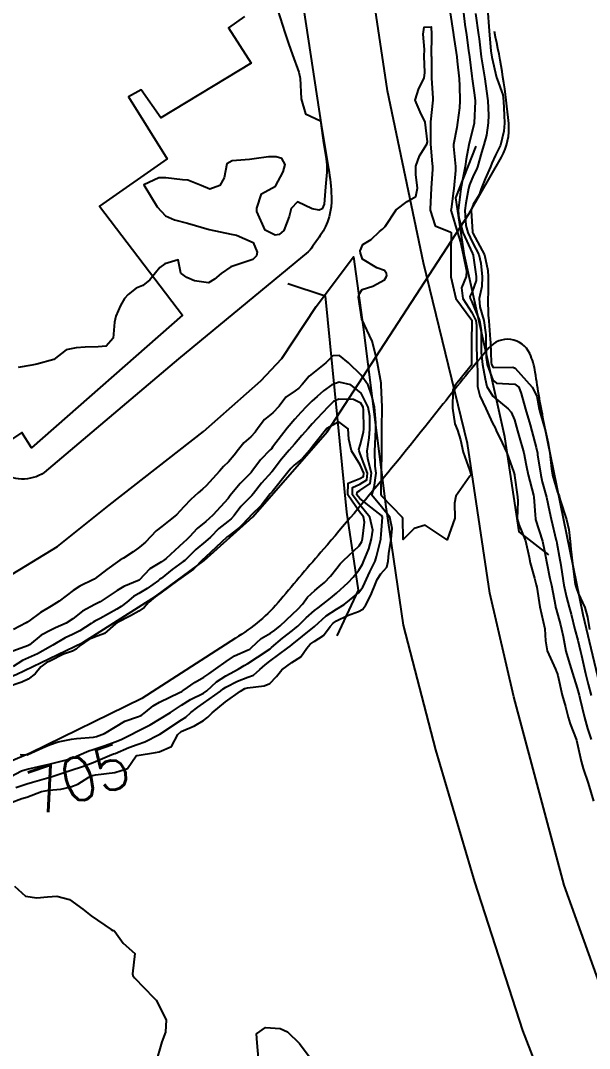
# Model space of a CAD drawing. Header units: metres. Extents: x 298520 to 308411, y 7433745 to 7450750.
# Drawn here: x 307782.6 to 307834.4, y 7434350.4 to 7434444 of the extents above; entities that cross this region are included whole.
import ezdxf
from ezdxf.enums import TextEntityAlignment as Align

# ---------------------------------------------------------------- set-up
doc = ezdxf.new("R2010")
doc.units = ezdxf.units.M
doc.header["$LTSCALE"] = 10
for name, color, linetype in [('Cotas', 45, 'Continuous'), ('Curvas de Nivel 1m', 11, 'Continuous'), ('Curvas de Nivel 5m', 15, 'Continuous'), ('Edificações', 30, 'Continuous'), ('Hidrografia', 140, 'Continuous'), ('Pontes e viadutos', 190, 'Continuous'), ('Vias Primárias', 230, 'Continuous')]:
    doc.layers.add(name, color=color, linetype=linetype)
doc.styles.add('Style-STANDARD', font='STANDARD.shx')

msp = doc.modelspace()

# ---------------------------------------------------------------- linework, layer by layer
at = {"layer": 'Curvas de Nivel 1m', "flags": 128}
for points, elevation in [([(307806.013, 7434444.9), (307806.652, 7434442.89), (307806.973, 7434441.885), (307807.343, 7434440.879), (307807.939, 7434439.286), (307808.032, 7434438.869), (307808.049, 7434438.751), (307808.152, 7434436.868), (307808.525, 7434435.489), (307809.893, 7434434.85), (307810.179, 7434432.845), (307810.412, 7434431.405), (307810.475, 7434430.841), (307810.486, 7434430.187), (307810.372, 7434428.842), (307810.227, 7434427.274), (307810.04, 7434426.846), (307809.792, 7434426.735), (307809.133, 7434426.857), (307807.799, 7434427.471), (307807.216, 7434426.879), (307807.039, 7434426.135), (307806.549, 7434424.888), (307806.145, 7434424.516), (307805.766, 7434424.45), (307804.854, 7434424.909), (307804.106, 7434426.601), (307804.091, 7434426.917), (307804.517, 7434428.202), (307805.813, 7434428.9), (307806.499, 7434430.224), (307806.675, 7434430.888), (307806.383, 7434431.427), (307805.85, 7434431.566), (307805.181, 7434431.575), (307803.848, 7434431.41), (307803.422, 7434431.35), (307801.846, 7434431.202), (307801.384, 7434430.947), (307801.119, 7434429.655), (307800.742, 7434428.956), (307799.81, 7434428.637), (307799.036, 7434428.978), (307797.82, 7434429.451), (307797.322, 7434429.496), (307795.822, 7434429.656), (307795.178, 7434429.671), (307793.813, 7434429.04), (307795.019, 7434427.028), (307795.785, 7434426.198), (307796.615, 7434425.841), (307797.778, 7434425.527), (307799.773, 7434424.97), (307801.767, 7434424.543), (307802.247, 7434424.454), (307803.756, 7434423.778), (307804.144, 7434422.916), (307804.078, 7434422.578), (307803.736, 7434422.229), (307802.752, 7434421.911), (307801.729, 7434421.552), (307800.841, 7434420.953), (307800.237, 7434420.44), (307799.71, 7434420.123), (307798.418, 7434420.277), (307797.717, 7434420.586), (307797.167, 7434420.998), (307796.936, 7434422.203), (307795.731, 7434421.829), (307795.259, 7434421.493), (307794.884, 7434421.028), (307794.364, 7434420.383), (307793.706, 7434419.882), (307793.127, 7434419.62), (307792.382, 7434419.053), (307792.065, 7434418.68), (307791.683, 7434418.043), (307791.274, 7434417.066), (307791.134, 7434416.535), (307791.025, 7434415.069), (307790.378, 7434414.343), (307789.641, 7434414.289), (307788.478, 7434414.264), (307787.639, 7434414.205), (307786.748, 7434414.012), (307785.623, 7434413.14), (307784.072, 7434412.702), (307783.617, 7434412.607), (307782.374, 7434412.414)], 706), ([(307822.921, 7434444.691), (307823.056, 7434443.631), (307823.192, 7434442.688), (307823.382, 7434441.273), (307823.464, 7434440.685), (307823.698, 7434438.921), (307823.729, 7434438.682), (307823.918, 7434437.191), (307823.979, 7434436.679), (307823.983, 7434436.608), (307823.904, 7434434.68), (307823.892, 7434434.624), (307823.498, 7434433.054), (307823.405, 7434432.685), (307823.181, 7434431.355), (307823.084, 7434430.688), (307822.869, 7434429.648), (307822.697, 7434428.691), (307822.581, 7434427.917), (307822.437, 7434426.694), (307822.487, 7434425.992), (307822.869, 7434424.689), (307823.745, 7434422.791), (307823.795, 7434422.679), (307823.817, 7434422.605), (307824.085, 7434420.676), (307824.072, 7434420.323), (307823.702, 7434419.302), (307823.509, 7434418.869), (307823.528, 7434418.682), (307823.69, 7434418.365), (307824.388, 7434416.673), (307824.526, 7434415.81), (307824.529, 7434414.671), (307824.539, 7434413.772), (307824.655, 7434412.67), (307824.897, 7434411.38), (307825.058, 7434410.665), (307825.59, 7434409.796), (307827.001, 7434408.639), (307827.278, 7434408.343), (307827.563, 7434407.625), (307827.854, 7434406.627), (307827.972, 7434406.203), (307828.405, 7434404.621), (307828.633, 7434403.502), (307828.814, 7434402.617), (307829.312, 7434400.784), (307829.342, 7434400.611), (307829.458, 7434398.979), (307829.485, 7434398.61), (307829.494, 7434398.568), (307830.107, 7434396.603), (307830.304, 7434395.721), (307830.5, 7434394.599), (307830.8, 7434393.188), (307830.93, 7434392.595), (307831.292, 7434390.662), (307831.308, 7434390.591), (307831.361, 7434390.4), (307831.748, 7434388.985), (307831.855, 7434388.582), (307832.001, 7434387.912), (307832.252, 7434386.576), (307832.481, 7434385.748), (307832.858, 7434384.567), (307833.273, 7434383.207), (307833.458, 7434382.558), (307833.521, 7434382.296), (307833.944, 7434380.553), (307834.232, 7434379.551), (307834.544, 7434378.547)], 704), ([(307824.012, 7434444.621), (307824.297, 7434442.677), (307824.343, 7434442.312), (307824.542, 7434440.674), (307824.657, 7434439.968), (307824.862, 7434438.671), (307825.03, 7434437.56), (307825.132, 7434436.668), (307825.19, 7434435.377), (307825.163, 7434434.667), (307825.007, 7434433.538), (307824.785, 7434432.671), (307824.563, 7434431.966), (307824.2, 7434430.676), (307824.098, 7434430.419), (307823.831, 7434429.907), (307823.481, 7434429.021), (307823.395, 7434428.684), (307823.123, 7434427.363), (307823.055, 7434426.687), (307823.133, 7434425.333), (307823.309, 7434424.685), (307823.759, 7434423.771), (307824.317, 7434422.674), (307824.503, 7434421.905), (307824.624, 7434420.671), (307824.596, 7434419.785), (307824.351, 7434418.673), (307824.423, 7434417.935), (307824.779, 7434416.669), (307824.946, 7434415.381), (307824.954, 7434414.667), (307824.986, 7434413.313), (307825.073, 7434412.665), (307825.609, 7434411.258), (307825.927, 7434410.976), (307827.606, 7434410.893), (307827.953, 7434410.626), (307828.176, 7434410.042), (307828.557, 7434408.62), (307828.999, 7434407.175), (307829.159, 7434406.614), (307829.538, 7434405.128), (307829.654, 7434404.609), (307829.677, 7434404.462), (307829.965, 7434402.605), (307830.099, 7434402.002), (307830.473, 7434400.6), (307830.769, 7434399.291), (307830.91, 7434398.595), (307831.377, 7434396.647), (307831.392, 7434396.59), (307831.431, 7434396.407), (307831.709, 7434394.879), (307831.751, 7434394.585), (307831.806, 7434394.185), (307832.076, 7434392.58), (307832.292, 7434391.496), (307832.553, 7434390.572), (307832.732, 7434389.945), (307833.067, 7434388.564), (307833.328, 7434387.571), (307833.593, 7434386.557), (307833.674, 7434386.191), (307834.024, 7434384.553), (307834.267, 7434383.561), (307834.541, 7434382.547)], 703), ([(307825.153, 7434444.669), (307825.22, 7434443.442), (307825.284, 7434442.667), (307825.413, 7434441.221), (307825.494, 7434440.665), (307825.935, 7434438.804), (307825.979, 7434438.659), (307826.507, 7434437.239), (307826.574, 7434436.65), (307826.624, 7434435.373), (307826.645, 7434434.649), (307826.61, 7434433.921), (307826.287, 7434432.654), (307825.854, 7434431.728), (307825.52, 7434430.989), (307825.395, 7434430.664), (307824.909, 7434429.587), (307824.537, 7434428.673), (307824.349, 7434428.133), (307823.799, 7434427.246), (307823.651, 7434426.825), (307823.638, 7434426.682), (307823.737, 7434424.716), (307823.746, 7434424.68), (307823.772, 7434424.631), (307824.835, 7434422.669), (307825.151, 7434421.244), (307825.18, 7434420.665), (307825.175, 7434419.191), (307825.131, 7434418.666), (307825.17, 7434417.173), (307825.241, 7434416.664), (307825.366, 7434414.953), (307825.375, 7434414.663), (307825.438, 7434412.85), (307825.465, 7434412.662), (307825.62, 7434412.4), (307827.406, 7434412.418), (307827.62, 7434412.343), (307829.19, 7434410.614), (307829.591, 7434409.803), (307829.823, 7434408.608), (307829.911, 7434408.265), (307830.394, 7434406.602), (307830.641, 7434405.5), (307830.78, 7434404.598), (307830.943, 7434403.164), (307831.037, 7434402.595), (307831.487, 7434401.043), (307831.625, 7434400.729), (307831.67, 7434400.587), (307831.73, 7434400.335), (307832.309, 7434398.577), (307832.527, 7434397.657), (307832.653, 7434396.572), (307832.713, 7434395.858), (307832.839, 7434394.569), (307833.078, 7434392.874), (307833.129, 7434392.564), (307833.176, 7434392.359), (307833.376, 7434391.852), (307833.965, 7434390.554), (307834.23, 7434389.676), (307834.411, 7434388.549)], 702), ([(307782.162, 7434374.166), (307783.163, 7434374.497), (307783.66, 7434374.661), (307785.172, 7434375.075), (307785.22, 7434375.091), (307785.366, 7434375.137), (307787.179, 7434375.73), (307788.219, 7434376.063), (307789.186, 7434376.429), (307790.686, 7434377.068), (307791.042, 7434377.216), (307791.196, 7434377.273), (307792.449, 7434377.803), (307793.209, 7434378.083), (307793.914, 7434378.332), (307795.222, 7434378.981), (307795.245, 7434378.998), (307795.272, 7434379.019), (307797.236, 7434380.321), (307797.644, 7434380.581), (307798.1, 7434380.981), (307798.729, 7434381.494), (307799.252, 7434381.831), (307800.783, 7434382.947), (307801.048, 7434383.161), (307801.268, 7434383.302), (307802.357, 7434383.849), (307803.282, 7434384.201), (307803.794, 7434384.406), (307804.375, 7434384.909), (307804.862, 7434385.339), (307805.3, 7434385.653), (307806.926, 7434386.876), (307807.141, 7434387.047), (307807.318, 7434387.188), (307808.259, 7434387.93), (307809.343, 7434388.834), (307810.409, 7434389.783), (307811.359, 7434390.391), (307812.068, 7434390.819), (307813.374, 7434391.903), (307813.766, 7434392.409), (307813.95, 7434392.794), (307814.391, 7434393.797), (307814.873, 7434394.785), (307815.016, 7434395.185), (307815.383, 7434396.78), (307815.389, 7434396.825), (307815.437, 7434397.199), (307815.545, 7434398.779), (307815.455, 7434398.941), (307814.899, 7434399.348), (307813.48, 7434400.463), (307813.221, 7434400.803), (307813.228, 7434401.06), (307813.487, 7434401.201), (307814.432, 7434401.852), (307814.549, 7434402.79), (307814.221, 7434404.094), (307814.149, 7434404.794), (307814.339, 7434405.998), (307814.387, 7434406.792), (307814.387, 7434407.969), (307814.257, 7434408.793), (307813.592, 7434410.064), (307812.655, 7434410.809), (307811.605, 7434411.074), (307810.936, 7434410.83), (307810.167, 7434410.268), (307809.587, 7434409.771), (307809.108, 7434409.326), (307808.634, 7434408.859), (307808.122, 7434408.31), (307807.561, 7434407.692), (307806.868, 7434406.88), (307805.535, 7434405.144), (307805.43, 7434405.005), (307805.327, 7434404.902), (307804.424, 7434404.007), (307803.647, 7434402.919), (307803.588, 7434402.834), (307803.501, 7434402.744), (307802.574, 7434401.847), (307801.84, 7434400.936), (307801.684, 7434400.735), (307801.478, 7434400.484), (307800.104, 7434398.96), (307799.774, 7434398.649), (307799.454, 7434398.386), (307798.67, 7434397.753), (307797.976, 7434396.985), (307797.705, 7434396.712), (307797.428, 7434396.465), (307795.838, 7434395.014), (307795.605, 7434394.822), (307795.408, 7434394.704), (307794.362, 7434394.067), (307793.4, 7434393.04), (307791.977, 7434392.454), (307791.373, 7434392.093), (307789.844, 7434391.083), (307789.36, 7434390.833), (307788.237, 7434390.218), (307787.347, 7434389.512), (307786.736, 7434389.119), (307785.775, 7434388.695), (307785.333, 7434388.503), (307784.453, 7434388.021), (307783.405, 7434387.159), (307783.352, 7434387.12), (307783.312, 7434387.104), (307781.891, 7434386.59)], 704), ([(307781.702, 7434375.175), (307782.66, 7434375.683), (307783.18, 7434375.837), (307784.263, 7434376.069), (307785.184, 7434376.275), (307786.766, 7434376.694), (307787.19, 7434376.824), (307787.402, 7434376.896), (307787.891, 7434377.103), (307788.791, 7434377.503), (307789.201, 7434377.637), (307790.291, 7434377.99), (307791.212, 7434378.315), (307791.746, 7434378.524), (307792.777, 7434379.044), (307793.062, 7434379.204), (307793.225, 7434379.289), (307794.381, 7434379.879), (307795.237, 7434380.389), (307796.24, 7434381.005), (307797.25, 7434381.664), (307798.069, 7434382.168), (307799.261, 7434382.765), (307799.549, 7434382.966), (307800.433, 7434383.795), (307801.284, 7434384.337), (307801.688, 7434384.535), (307802.415, 7434384.929), (307802.961, 7434385.258), (307803.298, 7434385.466), (307804.173, 7434386.042), (307805.312, 7434386.794), (307805.454, 7434386.898), (307806.456, 7434387.753), (307807.337, 7434388.444), (307807.576, 7434388.631), (307807.836, 7434388.865), (307808.606, 7434389.602), (307809.357, 7434390.27), (307809.684, 7434390.522), (307810.116, 7434390.842), (307810.802, 7434391.402), (307811.373, 7434391.863), (307812.434, 7434392.814), (307812.891, 7434393.307), (307813.4, 7434393.946), (307813.714, 7434394.492), (307813.857, 7434394.796), (307814.312, 7434395.903), (307814.537, 7434396.789), (307814.654, 7434397.578), (307814.405, 7434398.791), (307813.474, 7434399.903), (307812.81, 7434400.807), (307812.827, 7434401.469), (307813.493, 7434401.774), (307814.124, 7434402.167), (307814.18, 7434402.793), (307813.529, 7434404.553), (307813.415, 7434404.801), (307813.386, 7434404.95), (307813.539, 7434405.419), (307813.816, 7434406.531), (307813.84, 7434406.797), (307813.822, 7434408.546), (307813.785, 7434408.798), (307813.578, 7434409.149), (307812.911, 7434409.479), (307811.584, 7434409.533), (307811.093, 7434409.314), (307810.595, 7434408.835), (307809.562, 7434407.718), (307809.14, 7434407.271), (307808.776, 7434406.858), (307808.212, 7434406.198), (307807.538, 7434405.425), (307807.061, 7434404.877), (307806.355, 7434404.053), (307805.504, 7434402.945), (307805.482, 7434402.922), (307805.465, 7434402.9), (307804.527, 7434401.875), (307803.792, 7434400.917), (307803.655, 7434400.744), (307803.479, 7434400.577), (307802.642, 7434399.757), (307802.027, 7434398.934), (307801.771, 7434398.625), (307801.455, 7434398.385), (307800.638, 7434397.759), (307799.87, 7434396.963), (307799.429, 7434396.554), (307798.557, 7434395.843), (307797.693, 7434394.987), (307797.553, 7434394.846), (307797.409, 7434394.738), (307796.403, 7434394), (307795.386, 7434393.206), (307795.282, 7434393.124), (307795.151, 7434393.022), (307794.121, 7434392.287), (307793.371, 7434391.834), (307792.872, 7434391.541), (307792.253, 7434391.051), (307791.758, 7434390.657), (307791.356, 7434390.413), (307789.825, 7434389.56), (307789.345, 7434389.308), (307789.21, 7434389.226), (307789.021, 7434389.093), (307787.998, 7434388.438), (307787.328, 7434388.099), (307786.659, 7434387.784), (307785.528, 7434387.137), (307785.312, 7434387.009), (307784.122, 7434386.335), (307783.301, 7434385.96), (307782.751, 7434385.713), (307781.911, 7434385.174)], 703), ([(307782.55, 7434377.166), (307783.193, 7434377.148), (307783.259, 7434377.159), (307784.569, 7434377.78), (307785.206, 7434378.04), (307786.004, 7434378.335), (307787.215, 7434378.577), (307787.691, 7434378.63), (307789.218, 7434378.746), (307789.505, 7434378.8), (307790.228, 7434379.075), (307791.229, 7434379.692), (307792.077, 7434380.209), (307793.238, 7434380.594), (307793.555, 7434380.722), (307793.97, 7434381.033), (307794.663, 7434381.612), (307795.252, 7434381.922), (307797.071, 7434382.803), (307797.262, 7434382.918), (307797.309, 7434382.943), (307797.383, 7434382.989), (307798.494, 7434383.758), (307799.282, 7434384.219), (307799.732, 7434384.517), (307800.356, 7434384.954), (307801.3, 7434385.648), (307802.08, 7434386.157), (307803.311, 7434386.697), (307803.456, 7434386.774), (307803.623, 7434386.917), (307804.497, 7434387.736), (307805.333, 7434388.223), (307805.745, 7434388.485), (307806.216, 7434388.887), (307807.354, 7434389.947), (307807.827, 7434390.396), (307808.248, 7434390.861), (307808.728, 7434391.498), (307809.375, 7434392.108), (307809.791, 7434392.434), (307810.269, 7434392.841), (307810.817, 7434393.41), (307811.403, 7434394.143), (307811.707, 7434394.527), (307811.998, 7434394.821), (307813.427, 7434396.164), (307813.657, 7434396.571), (307813.716, 7434396.797), (307813.923, 7434398.328), (307813.827, 7434398.796), (307813.468, 7434399.258), (307812.398, 7434400.811), (307812.428, 7434401.876), (307813.498, 7434402.302), (307813.816, 7434402.481), (307813.845, 7434402.797), (307813.514, 7434403.539), (307812.711, 7434404.808), (307812.475, 7434405.879), (307812.413, 7434406.811), (307811.559, 7434407.454), (307810.476, 7434406.836), (307809.541, 7434405.65), (307809.182, 7434405.208), (307808.901, 7434404.856), (307808.266, 7434404.118), (307807.512, 7434403.496), (307807.189, 7434403.193), (307806.934, 7434402.879), (307805.485, 7434401.094), (307805.396, 7434400.988), (307805.331, 7434400.902), (307804.519, 7434399.863), (307803.557, 7434398.919), (307803.506, 7434398.876), (307803.461, 7434398.821), (307802.54, 7434397.836), (307801.434, 7434396.992), (307801.402, 7434396.972), (307801.373, 7434396.941), (307799.415, 7434395.133), (307799.328, 7434395.056), (307799.245, 7434394.972), (307798.329, 7434394.05), (307797.389, 7434393.366), (307797.169, 7434393.21), (307796.884, 7434392.997), (307795.372, 7434391.901), (307794.856, 7434391.537), (307794.276, 7434391.031), (307793.84, 7434390.553), (307793.355, 7434390.233), (307792.594, 7434389.804), (307791.344, 7434389.15), (307791.219, 7434389.062), (307790.223, 7434388.183), (307789.324, 7434387.838), (307788.791, 7434387.625), (307788.012, 7434387.103), (307787.648, 7434386.768), (307787.308, 7434386.587), (307786.5, 7434386.317), (307785.299, 7434385.706), (307784.93, 7434385.51), (307784.419, 7434385.149), (307783.923, 7434384.514), (307783.276, 7434384.033), (307782.693, 7434383.744), (307781.264, 7434383.27)], 702), ([(307782.04, 7434365.17), (307783.039, 7434364.258), (307784.079, 7434364.108), (307785.039, 7434364.201), (307785.899, 7434364.268), (307787.036, 7434363.981), (307788.259, 7434363.098), (307789.017, 7434362.472), (307790.85, 7434361.226), (307791.004, 7434361.161), (307791.075, 7434361.141), (307791.16, 7434361.068), (307791.941, 7434360.004), (307792.983, 7434359.04), (307792.794, 7434357.203), (307792.824, 7434357.042), (307792.868, 7434356.957), (307792.951, 7434356.838), (307794.736, 7434355.022), (307794.93, 7434354.805), (307795.831, 7434353.006), (307795.783, 7434351.898), (307795.465, 7434351.011), (307794.863, 7434349.02)], 706), ([(307804.25, 7434349.526), (307804.141, 7434350.907), (307804.072, 7434351.727), (307804.897, 7434352.319), (307806.235, 7434352.218), (307806.893, 7434351.922), (307807.983, 7434350.859), (307808.871, 7434349.683)], 706)]:
    msp.add_lwpolyline(points, dxfattribs=dict(at, elevation=elevation))
at = {"layer": 'Curvas de Nivel 1m', "elevation": 706, "flags": 128}
msp.add_lwpolyline([(307819.237, 7434442.737), (307819.343, 7434443.387), (307819.993, 7434443.416), (307820.009, 7434442.73), (307819.988, 7434440.755), (307819.99, 7434440.73), (307819.996, 7434440.696), (307820.018, 7434438.729), (307820.118, 7434436.93), (307820.118, 7434436.727), (307819.93, 7434434.766), (307819.921, 7434434.73), (307819.919, 7434434.703), (307819.93, 7434432.729), (307820.066, 7434430.947), (307820.091, 7434430.726), (307820.099, 7434430.466), (307819.993, 7434428.727), (307819.895, 7434426.829), (307819.89, 7434426.729), (307820.341, 7434425.284), (307821.773, 7434424.72), (307821.785, 7434424.7), (307821.788, 7434424.684), (307821.779, 7434422.7), (307821.78, 7434422.662), (307821.761, 7434420.7), (307821.76, 7434420.662), (307822.213, 7434418.695), (307823.673, 7434416.712), (307823.69, 7434416.68), (307823.693, 7434416.659), (307823.662, 7434414.68), (307823.647, 7434412.68), (307823.646, 7434412.657), (307823.622, 7434412.59), (307822.106, 7434410.702), (307821.956, 7434410.346), (307821.927, 7434408.705), (307822.135, 7434407.278), (307822.381, 7434406.698), (307822.662, 7434405.811), (307822.893, 7434404.69), (307823.508, 7434403.001), (307823.592, 7434402.679), (307823.582, 7434402.599), (307823.501, 7434402.494), (307822.213, 7434400.699), (307822.114, 7434400.059), (307822.138, 7434398.7), (307821.433, 7434396.71), (307819.446, 7434398.063), (307818.443, 7434397.74), (307817.433, 7434396.75), (307817.398, 7434398.696), (307817.367, 7434398.751), (307815.482, 7434400.7), (307815.424, 7434400.781), (307815.421, 7434400.843), (307815.464, 7434402.78), (307815.464, 7434402.82), (307815.488, 7434404.78), (307815.489, 7434404.825), (307815.493, 7434406.781), (307815.493, 7434406.841), (307815.528, 7434408.78), (307815.53, 7434408.824), (307815.441, 7434410.782), (307815.421, 7434410.966), (307815.088, 7434412.785), (307814.932, 7434413.489), (307814.596, 7434414.791), (307813.673, 7434416.8), (307813.363, 7434418.803), (307813.412, 7434419.088), (307813.703, 7434419.495), (307814.68, 7434419.819), (307815.717, 7434420.389), (307815.883, 7434420.615), (307815.944, 7434420.777), (307815.918, 7434420.97), (307815.728, 7434421.247), (307815.042, 7434421.475), (307813.738, 7434422.279), (307813.538, 7434422.802), (307813.527, 7434423.022), (307813.755, 7434423.606), (307814.511, 7434424.043), (307815.287, 7434424.785), (307815.558, 7434424.999), (307815.777, 7434425.238), (307816.787, 7434426.765), (307817.801, 7434427.529), (307818.588, 7434427.959), (307818.75, 7434428.741), (307818.594, 7434429.98), (307818.595, 7434430.742), (307818.919, 7434431.673), (307819.582, 7434432.733), (307819.654, 7434432.944), (307819.42, 7434434.735), (307818.971, 7434435.671), (307818.534, 7434436.744), (307818.872, 7434437.792), (307819.344, 7434438.736), (307819.409, 7434439.268), (307819.357, 7434440.736), (307819.361, 7434441.344)], close=True, dxfattribs=at)
at = {"layer": 'Curvas de Nivel 5m', "elevation": 705, "flags": 128}
for points in [[(307821.7, 7434444.705), (307821.986, 7434442.911), (307822.018, 7434442.7), (307822.027, 7434442.655), (307822.307, 7434440.697), (307822.358, 7434440.295), (307822.516, 7434438.694), (307822.565, 7434438.056), (307822.601, 7434436.693), (307822.568, 7434436.032), (307822.393, 7434434.695), (307822.318, 7434434.265), (307822.023, 7434432.698), (307822.026, 7434432.534), (307822.197, 7434430.696), (307822.187, 7434430.348), (307822.043, 7434428.698), (307822.021, 7434428.488), (307821.794, 7434426.808), (307821.776, 7434426.7), (307821.792, 7434426.643), (307822.368, 7434424.694), (307822.641, 7434423.81), (307822.902, 7434422.688), (307823.206, 7434421.207), (307823.162, 7434420.686), (307822.744, 7434419.653), (307822.871, 7434418.688), (307823.68, 7434417.419), (307824.039, 7434416.676), (307824.106, 7434416.238), (307824.097, 7434414.676), (307824.096, 7434414.226), (307824.181, 7434412.674), (307824.208, 7434412.083), (307824.214, 7434410.674), (307824.425, 7434409.837), (307824.949, 7434408.666), (307825.56, 7434407.341), (307825.795, 7434406.897), (307825.914, 7434406.655), (307826.44, 7434405.544), (307826.867, 7434404.64), (307827.506, 7434402.853), (307827.556, 7434402.629), (307827.568, 7434402.564), (307827.852, 7434400.626), (307827.869, 7434400.234), (307827.817, 7434398.626), (307827.953, 7434398.12), (307828.578, 7434396.619), (307828.912, 7434395.121), (307829.003, 7434394.614), (307829.392, 7434393.238), (307829.558, 7434392.608), (307829.596, 7434392.393), (307829.866, 7434390.605), (307830.015, 7434389.945), (307830.324, 7434388.6), (307830.408, 7434387.518), (307830.535, 7434386.598), (307831.296, 7434384.943), (307831.408, 7434384.702), (307831.448, 7434384.588), (307831.506, 7434384.37), (307831.921, 7434382.58), (307832.211, 7434381.534), (307832.462, 7434380.572), (307832.631, 7434379.964), (307833.196, 7434378.56), (307833.222, 7434378.479), (307833.65, 7434376.555), (307833.834, 7434375.906), (307834.266, 7434374.549), (307834.757, 7434372.936)], [(307781.582, 7434372.732), (307782.695, 7434373.164), (307783.036, 7434373.27), (307783.145, 7434373.301), (307784.5, 7434373.799), (307785.155, 7434373.922), (307786.254, 7434374.027), (307787.16, 7434374.227), (307787.801, 7434374.466), (307788.809, 7434375.094), (307789.063, 7434375.202), (307789.174, 7434375.245), (307789.407, 7434375.318), (307791.178, 7434375.531), (307792.332, 7434375.898), (307793.125, 7434377.041), (307793.165, 7434377.069), (307793.193, 7434377.078), (307794.87, 7434377.351), (307795.199, 7434377.405), (307796.321, 7434377.888), (307796.894, 7434378.995), (307797.226, 7434379.273), (307798.441, 7434379.768), (307799.236, 7434380.257), (307799.64, 7434380.565), (307800.042, 7434380.962), (307801.253, 7434381.962), (307802.607, 7434382.927), (307803.019, 7434383.17), (307803.268, 7434383.235), (307804.758, 7434383.418), (307805.274, 7434383.644), (307805.893, 7434384.281), (307806.382, 7434384.884), (307807.3, 7434385.551), (307808.102, 7434386.065), (307808.651, 7434386.857), (307808.961, 7434387.211), (307809.322, 7434387.444), (307810.165, 7434388.007), (307810.779, 7434388.836), (307811.044, 7434389.135), (307811.348, 7434389.329), (307812.365, 7434389.827), (307813.357, 7434390.188), (307813.76, 7434390.395), (307814.042, 7434390.793), (307814.491, 7434391.67), (307814.934, 7434392.784), (307815.064, 7434393.107), (307815.395, 7434393.612), (307815.939, 7434394.238), (307816.074, 7434394.77), (307816.134, 7434395.483), (307816.327, 7434396.767), (307816.423, 7434397.746), (307816.224, 7434398.768), (307815.467, 7434399.723), (307814.588, 7434400.789), (307814.793, 7434401.483), (307814.974, 7434402.785), (307814.893, 7434403.405), (307814.842, 7434404.787), (307814.894, 7434405.432), (307814.939, 7434406.786), (307814.943, 7434407.402), (307814.808, 7434408.788), (307814.563, 7434409.815), (307814.23, 7434410.794), (307813.612, 7434411.692), (307812.45, 7434412.812), (307811.633, 7434413.486), (307811.01, 7434413.451), (307810.376, 7434412.839), (307809.617, 7434412.223), (307808.858, 7434411.61), (307808.231, 7434410.864), (307807.93, 7434410.534), (307807.594, 7434410.292), (307806.758, 7434409.71), (307806.145, 7434408.891), (307805.567, 7434408.273), (307804.807, 7434407.661), (307804.231, 7434406.913), (307803.955, 7434406.509), (307803.545, 7434406.085), (307802.926, 7434405.539), (307802.442, 7434404.931), (307802.051, 7434404.409), (307801.516, 7434403.818), (307801.077, 7434403.379), (307800.707, 7434402.952), (307799.489, 7434401.622), (307799.144, 7434401.316), (307798.751, 7434400.977), (307798.088, 7434400.373), (307797.47, 7434399.722), (307796.773, 7434399), (307796.065, 7434398.4), (307795.447, 7434397.933), (307794.934, 7434397.532), (307794.438, 7434397.03), (307793.95, 7434396.512), (307793.423, 7434396.039), (307792.847, 7434395.618), (307791.963, 7434395.054), (307791.616, 7434394.852), (307791.408, 7434394.718), (307790.447, 7434394.025), (307789.384, 7434393.186), (307789.33, 7434393.145), (307789.216, 7434393.092), (307787.975, 7434392.506), (307787.373, 7434392.098), (307786.096, 7434391.129), (307785.358, 7434390.683), (307784.398, 7434390.104), (307783.345, 7434389.322), (307783.256, 7434389.248), (307783.108, 7434389.162), (307781.954, 7434388.553)]]:
    msp.add_lwpolyline(points, dxfattribs=at)
at = {"layer": 'Edificações'}
msp.add_lwpolyline([(307802.995, 7434444.363), (307801.531, 7434443.336), (307803.587, 7434440.099), (307795.348, 7434435.126), (307793.562, 7434437.693), (307792.402, 7434437.035), (307795.945, 7434431.392), (307789.771, 7434427.101), (307797.324, 7434417.166), (307783.589, 7434405.086), (307782.713, 7434406.477), (307781.224, 7434405.496), (307772.539, 7434419.593), (307770.734, 7434422.409), (307771.616, 7434422.965), (307769.684, 7434425.939), (307767.657, 7434424.483), (307761.413, 7434434.624), (307752.123, 7434449.325)], dxfattribs=at)
at = {"layer": 'Hidrografia'}
for points in [[(307657.454, 7434249.95), (307672.311, 7434286.288), (307677.464, 7434297.762), (307684.937, 7434310.912), (307693.916, 7434324.004), (307695.933, 7434326.755), (307710.03, 7434340.779), (307717.507, 7434347.459), (307726.321, 7434354.174), (307740.166, 7434362.853), (307748.28, 7434367.765), (307765.336, 7434377.453), (307769.877, 7434379.528), (307778.456, 7434383.022), (307782.183, 7434384.465), (307788.259, 7434387.37), (307794.892, 7434391.57), (307799.317, 7434394.821), (307803.736, 7434398.793), (307810.517, 7434406.532), (307823.446, 7434426.432), (307826.373, 7434431.552, 0.153965), (307827.039, 7434434.621, 0.030937), (307825.743, 7434442.992, -1.242478)], [(307849.828, 7434337.832), (307843.964, 7434354.481), (307841.064, 7434362.997), (307835.894, 7434381.213), (307833.809, 7434389.88), (307830.28, 7434407.261, -0.013828), (307829.458, 7434411.975, 0.071797), (307828.954, 7434413.675, 0.549222), (307825.236, 7434414.178, 0.008298), (307821.077, 7434409.081, -0.010986), (307810.177, 7434395.865, 0.003846), (307806.26, 7434391.252, -0.085906), (307802.155, 7434387.772), (307793.629, 7434382.26), (307783.468, 7434377.281), (307771.044, 7434372.061), (307764.281, 7434368.582), (307761.474, 7434367.196), (307747.278, 7434358.458), (307736, 7434351.697), (307724.41, 7434343.507)]]:
    msp.add_lwpolyline(points, format="xyb", dxfattribs=at)
at = {"layer": 'Pontes e viadutos'}
for points in [[(307830.7, 7434395.341), (307827.982, 7434397.43), (307826.696, 7434406.101), (307823.008, 7434422.584), (307822.228, 7434427.839), (307824.078, 7434432.551)], [(307806.919, 7434420.061), (307810.314, 7434418.916), (307812.282, 7434399.232), (307813.338, 7434392.131), (307811.381, 7434387.962)]]:
    msp.add_lwpolyline(points, dxfattribs=at)
at = {"layer": 'Vias Primárias'}
for points in [[(307838.419, 7434347.696), (307832.101, 7434365.282), (307827.497, 7434382.426), (307825.31, 7434391.869), (307823.292, 7434405.468), (307819.295, 7434421.922), (307815.989, 7434437.583), (307812.142, 7434463.318), (307808.926, 7434481.854), (307807.203, 7434494.419), (307805.48, 7434505.199), (307804.05, 7434510.481), (307801.589, 7434518.05), (307798.88, 7434524.852), (307796.026, 7434532.323), (307792.283, 7434541.842), (307788.147, 7434552.777), (307796.611, 7434550.958), (307821.87, 7434545.789, 0.013535), (307828.09, 7434544.69, -0.115195), (307830.945, 7434543.56, -0.123062), (307833.011, 7434541.201, -0.051383), (307834.832, 7434536.531)], [(307698.578, 7434517.614), (307713.585, 7434493.547), (307732.704, 7434462.922), (307750.587, 7434434.689), (307769.017, 7434406.315), (307773.471, 7434399.732, -0.084239), (307774.166, 7434398.203, -0.2819), (307773.385, 7434395.593), (307760.045, 7434387.295), (307763.078, 7434382.172), (307785.949, 7434396.117), (307790.64, 7434399.86), (307799.247, 7434406.585), (307804.457, 7434411.177), (307806.371, 7434413.217), (307809.506, 7434417.957), (307812.908, 7434422.471), (307813.794, 7434416.084), (307815.842, 7434399.72), (307817.444, 7434388.95), (307820.381, 7434377.6), (307823.942, 7434365.58), (307828.307, 7434352.037), (307833.339, 7434339.033)], [(307806.587, 7434456.716), (307809.972, 7434434.527), (307810.637, 7434430.505, -0.029428), (307810.904, 7434427.962, -0.164355), (307809.886, 7434424.419, -0.005572), (307808.95, 7434423.099, -0.007053), (307808.768, 7434422.945), (307796.967, 7434413.203), (307784.749, 7434402.83, -0.320564), (307780.653, 7434402.983, -0.087541), (307779.122, 7434404.665), (307776.094, 7434409.454), (307767.168, 7434422.945), (307757.974, 7434437.048), (307744.764, 7434457.984, -0.03504)]]:
    msp.add_lwpolyline(points, format="xyb", dxfattribs=at)

# ---------------------------------------------------------------- texts
at = {"layer": 'Cotas', "style": 'Style-STANDARD'}
msp.add_text('705', height=4, rotation=18.48963, dxfattribs=at).set_placement((307787.88, 7434374.964, 705), align=Align.MIDDLE_CENTER)

doc.saveas('drawing.dxf')
